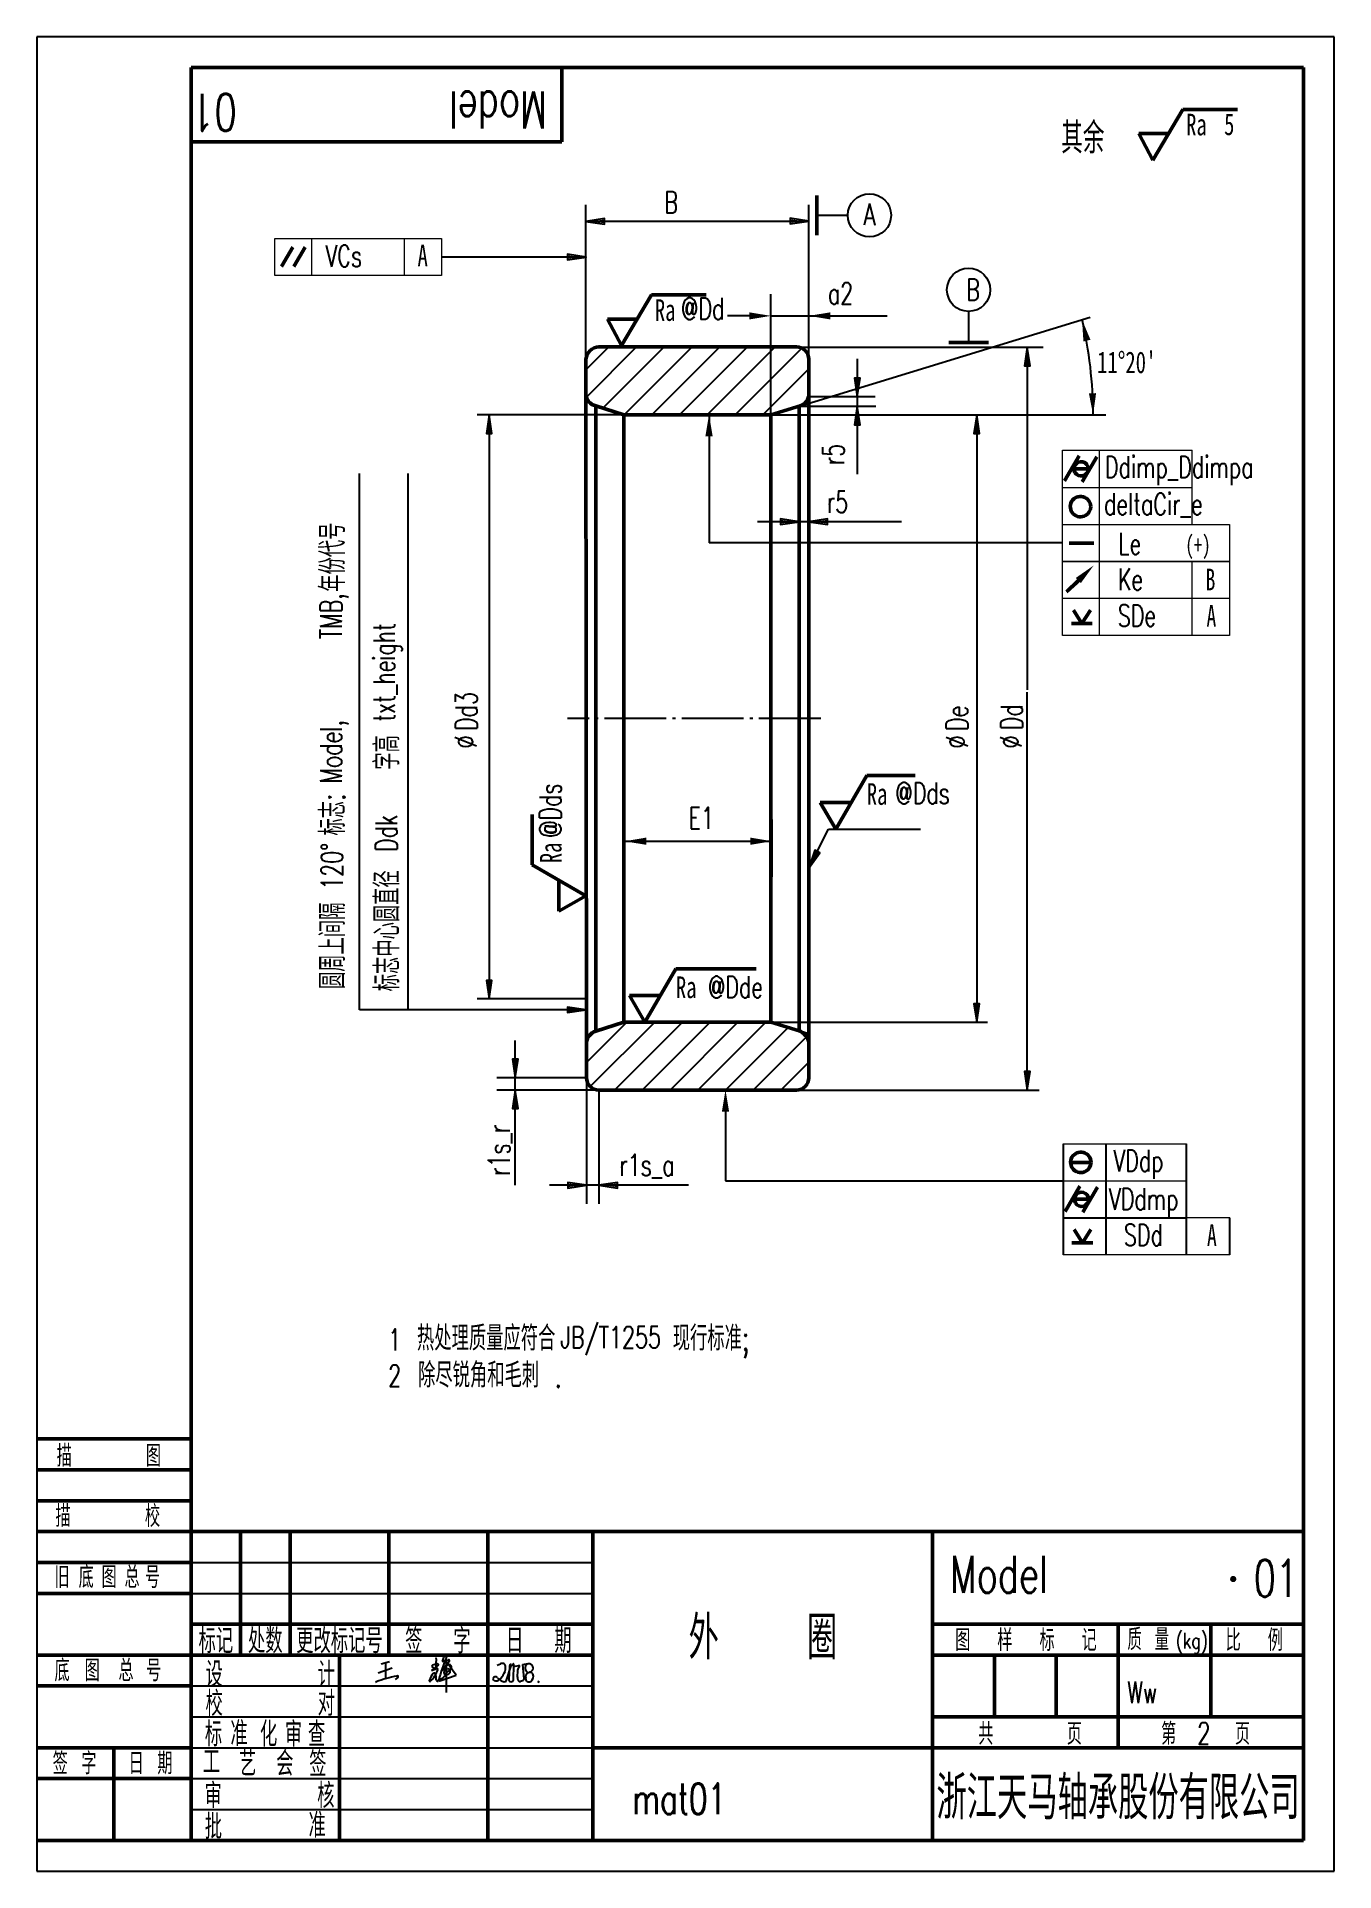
# Model space of a CAD drawing. Extents: x 229 to 439, y -2 to 295.
import ezdxf
from ezdxf.enums import TextEntityAlignment as Align

# ---------------------------------------------------------------- set-up
doc = ezdxf.new("R2010")
doc.units = 0
doc.header["$MEASUREMENT"] = 0
doc.linetypes.add('CENTER', pattern=[12.5, 10, -1, 0.5, -1])
doc.layers.get('0').update_dxf_attribs({"linetype": 'CONTINUOUS'})
doc.layers.get('DEFPOINTS').update_dxf_attribs({"linetype": 'CONTINUOUS'})
doc.layers.add('1', color=7, linetype='CONTINUOUS', lineweight=50)
doc.layers.add('粗实线', color=7, linetype='CONTINUOUS', lineweight=50)
for name, color, linetype in [('2', 7, 'CONTINUOUS'), ('3', 7, 'CENTER'), ('6', 7, 'CONTINUOUS'), ('文字', 7, 'CONTINUOUS'), ('细实线', 7, 'CONTINUOUS')]:
    doc.layers.add(name, color=color, linetype=linetype)
doc.styles.add('HZ', font='txt.shx', dxfattribs={"width": 0.7, "bigfont": 'HZTXT.shx'})
doc.dimstyles.get("Standard").update_dxf_attribs({"dimtxt": 0.18, "dimasz": 0.18, "dimexe": 0.18, "dimexo": 0.0625, "dimgap": 0.09, "dimtad": 0, "dimtih": 1, "dimtoh": 1, "dimdec": 4, "dimzin": 0, "dimdsep": 46, "dimtxsty": 'Standard', "dimcen": 0.09, "dimadec": 0, "dimazin": 0, "dimtfac": 1, "dimtdec": 4, "dimtofl": 0, "dimtmove": 0, "dimatfit": 3, "dimfxl": 0, "dimtolj": 1, "dimtzin": 0, "dimarcsym": 0})

# ---------------------------------------------------------------- blocks, each defined once
blk = doc.blocks.new('BLK', base_point=(1, 0))
for points in [[(0, 0), (1, 0), (0, 0.15), (0, -0.15), (1, 0)], [(0, 0.07), (0.5, 0), (0, -0.07)]]:
    blk.add_lwpolyline(points)
blk = doc.blocks.new('*D23')
at = {"color": 0, "lineweight": -2}
for p, q in [((347.6, 233.67), (347.6, 253.19)), ((353.75, 242.67), (353.75, 253.19)), ((344.1, 249.69), (340.6, 249.69)), ((347.6, 249.69), (353.75, 249.69)), ((357.25, 249.69), (360.75, 249.69))]:
    blk.add_line(p, q, dxfattribs=at)
at = {"color": 0}
for points in [[(344.1, 250.27), (344.1, 249.11), (347.6, 249.69)], [(357.25, 250.27), (357.25, 249.11), (353.75, 249.69)]]:
    blk.add_solid(points, dxfattribs=at)
at = {"layer": 'DEFPOINTS', "color": 0}
for p in [(353.75, 249.69), (353.75, 242.67), (347.6, 233.67)]:
    blk.add_point(p, dxfattribs=at)
blk = doc.blocks.new('*D24')
at = {"color": 0, "lineweight": -2}
for p, q in [((323.93, 158.87), (323.93, 168.14)), ((347.79, 158.87), (347.79, 168.14)), ((327.43, 164.64), (344.29, 164.64))]:
    blk.add_line(p, q, dxfattribs=at)
at = {"color": 0}
for points in [[(327.43, 165.23), (327.43, 164.06), (323.93, 164.64)], [(344.29, 165.23), (344.29, 164.06), (347.79, 164.64)]]:
    blk.add_solid(points, dxfattribs=at)
at = {"layer": 'DEFPOINTS', "color": 0}
for p in [(347.79, 164.64), (323.93, 158.87), (347.79, 158.87)]:
    blk.add_point(p, dxfattribs=at)

msp = doc.modelspace()

# ---------------------------------------------------------------- hatches: boundary and pattern name
at = {"layer": '细实线'}
h = msp.add_hatch(dxfattribs=at)
h.set_pattern_fill('ANSI31', color=256, style=0)
h.set_pattern_definition([(45, (-5023.3776, -1283.479), (-2.245064, 2.245064), [])])
h.paths.add_polyline_path([(353.75129, 132.39416), (352.16559, 133.95785), (347.60114, 135.35619), (335.40718, 135.35619), (335.40068, 135.34494), (335.39419, 135.35619), (323.82969, 135.35619), (319.26524, 133.90312), (317.76417, 132.47468), (317.76887, 126.35511, 0.413763447), (319.76887, 124.35818), (351.75129, 124.35818, 0.414162579), (353.75129, 126.35784)])

# ---------------------------------------------------------------- linework, layer by layer
for p, q in [((347.64068, 249.69163), (366.42172, 249.69163)), ((337.60068, 233.78689), (337.60068, 212.92998)), ((323.93392, 164.64186), (347.46523, 164.64186)), ((340.26244, 120.85818), (340.26244, 109.67283)), ((394.8878, 115.67283), (394.8878, 109.67283)), ((401.8878, 109.67283), (401.8878, 115.67283)), ((414.8878, 109.67283), (414.8878, 115.67283)), ((340.26244, 109.67283), (394.8878, 109.67283)), ((394.8878, 109.67283), (394.8878, 97.67283)), ((401.8878, 97.67283), (401.8878, 109.67283)), ((414.8878, 97.67283), (414.8878, 109.67283)), ((394.8878, 103.67283), (414.8878, 103.67283)), ((284.04608, 29.994), (286.33245, 30.82889)), ((284.54401, 31.47451), (285.89949, 31.86242)), ((285.23261, 31.67157), (285.25694, 29.05062)), ((293.82488, 31.2891), (292.67251, 30.38968)), ((292.67251, 30.38968), (293.53953, 30.70777)), ((293.30906, 30.62002), (292.81519, 31.01488)), ((293.46095, 32.26686), (293.30906, 30.62002)), ((294.63677, 32.50426), (294.39923, 31.87515)), ((294.39923, 31.87515), (294.63677, 31.9345)), ((294.64103, 30.51035), (294.57347, 30.4766)), ((295.58508, 31.93699), (294.64103, 30.51035)), ((296.69695, 29.6631), (295.06345, 31.87077)), ((295.06345, 31.87077), (295.06542, 30.46868)), ((295.06542, 30.46868), (295.06434, 26.83525)), ((295.51018, 31.84632), (295.51018, 31.84632)), ((303.32365, 31.26869), (303.86586, 31.48545)), ((304.74992, 28.67666), (305.62746, 31.30773)), ((305.31117, 31.12235), (305.18341, 28.87879)), ((305.36592, 31.2318), (305.31117, 31.12235)), ((305.62746, 31.30773), (305.4812, 31.35646)), ((305.84045, 31.39596), (305.84045, 31.17707)), ((305.84045, 31.17707), (305.94996, 31.06763)), ((305.93171, 28.80583), (305.98646, 31.43244)), ((305.94996, 31.06763), (306.84426, 31.19532)), ((306.58875, 30.30154), (306.5705, 29.426)), ((306.86251, 30.93995), (306.6435, 30.59338)), ((307.48305, 31.34124), (308.35421, 31.51555)), ((307.68381, 29.0612), (307.48305, 31.34124)), ((253.79054, 27.88661), (318.79049, 27.88661)), ((283.60093, 28.50586), (283.73706, 28.55557)), ((287.27024, 29.30464), (286.79269, 28.93343)), ((294.03599, 28.74105), (296.69695, 29.6631)), ((307.55605, 28.82407), (307.68381, 29.0612)), ((307.93027, 29.24892), (307.91024, 29.01359)), ((309.83744, 28.65991), (310.1112, 28.49575)), ((253.79054, 22.88661), (318.79049, 22.88661)), ((253.79054, 17.88661), (318.79049, 17.88661)), ((253.79054, 12.88661), (318.79049, 12.88661)), ((253.79054, 7.88661), (318.79049, 7.88661))]:
    msp.add_line(p, q)
at = {"lineweight": 20}
msp.add_line((347.04014, 233.66782), (401.7359, 233.66782), dxfattribs=at)
at = {"const_width": 0.5, "flags": 128}
msp.add_lwpolyline([(422.18043, 45.19678, 1), (422.68043, 45.19678, 1)], format="xyb", close=True, dxfattribs=at)
for centre, radius, start, end in [((294.90995, 32.38111), 0.29965, 104.5678325, 155.7329048), ((294.93412, 32.54316), 0.16213, 341.7540804, 127.8769993), ((294.69502, 28.18195), 2.42292, 137.0124048, 164.1275062), ((289.63324, 31.91547), 4.3238, 311.0887327, 341.1893868), ((292.9064, 31.12897), 0.14607, 108.9005078, 231.3566021), ((294.22717, 27.27143), 4.22345, 98.0146679, 108.9005078), ((293.13404, 29.70746), 0.24637, 50.3483882, 149.0956111), ((290.87907, 28.99488), 2.57541, 357.3547718, 20.5080306), ((293.30418, 32.24357), 0.15849, 8.4525573, 82.9455789), ((293.59095, 30.56763), 0.14927, 25.1165159, 110.1466896), ((293.66114, 31.29147), 0.16376, 359.1714359, 98.0146679), ((293.60912, 30.57614), 0.1292, 334.8834841, 25.1165159), ((312.96859, 24.52609), 19.57483, 155.9855785, 167.0616906), ((307.04063, 11.19782), 21.95004, 121.6827134, 126.7739565), ((294.51849, 30.58663), 0.12301, 142.0603178, 296.5518119), ((295.87444, 29.52954), 1.84234, 97.9202994, 142.0603178), ((294.07418, 34.87906), 2.99782, 280.8166613, 287.7523891), ((295.24826, 29.98339), 0.55875, 146.2303749, 188.9941729), ((294.85082, 30.00008), 0.18621, 213.9675398, 354.8577194), ((295.35405, 30.04252), 0.62325, 92.3396666, 156.205066), ((294.62248, 34.57982), 2.58187, 278.1438691, 288.0077035), ((270.63789, 59.90876), 38.611, 309.1906386, 310.6533732), ((295.30529, 30.24416), 0.42174, 299.3725836, 86.8302727), ((295.44371, 31.97838), 0.14785, 296.7181922, 98.9713927), ((295.4725, 30.93075), 0.44869, 315.4460481, 70.7292572), ((301.09945, 31.6945), 3.78708, 312.8995645, 332.460007), ((304.13009, 31.01012), 0.54383, 16.1691007, 119.0694681), ((302.72878, 30.84487), 1.94953, 332.460007, 9.3488615), ((305.45176, 31.26806), 0.09318, 71.5750642, 202.902758), ((305.85622, 31.43163), 0.039, 246.154342, 1.1941956), ((305.94083, 31.43339), 0.04564, 358.8058044, 181.1941956), ((306.98346, 30.37854), 0.40216, 147.7091488, 191.0392829), ((306.85385, 31.12817), 0.06783, 339.2267202, 98.1253977), ((308.90879, 30.34867), 2.12999, 159.2267202, 163.8830539), ((308.66262, 30.76884), 0.81759, 126.6989745, 245.1596607), ((308.5829, 29.38957), 0.68974, 41.1882349, 195.3508845), ((308.4788, 30.67089), 0.81279, 70.3740262, 112.022584), ((307.8071, 31.68292), 1.75416, 293.5900447, 317.5757868), ((308.35267, 30.75339), 0.79113, 341.2844619, 59.7018298), ((308.10703, 29.45698), 1.06748, 307.1571451, 21.2451227), ((291.84654, 6.23863), 23.74467, 101.5909492, 109.9700076), ((287.16556, 29.39445), 0.13793, 319.371577, 130.6622652), ((292.00661, 28.77075), 0.36541, 348.9199235, 11.6616905), ((292.42843, 28.69945), 0.06322, 179.0259282, 317.3946354), ((293.76767, 28.92438), 0.31961, 188.7008982, 224.456308), ((293.64977, 28.8087), 0.15444, 224.456308, 309.5217625), ((293.47022, 29.02634), 0.4366, 309.5217625, 344.3994333), ((293.99229, 28.84549), 0.11321, 215.420078, 292.7068906), ((303.02039, 28.93317), 0.43642, 39.2816282, 162.217783), ((303.01011, 29.15659), 0.41519, 192.5394353, 247.1048652), ((303.14999, 29.48781), 0.77474, 247.1048652, 312.8995645), ((305.31264, 31.18419), 2.77837, 225.2955946, 244.4912331), ((304.43303, 29.12377), 0.54802, 234.6730877, 305.3269123), ((305.46606, 28.8627), 0.28311, 176.7408638, 283.0907307), ((290.98957, 91.11733), 64.19874, 283.0907307, 283.3751901), ((305.8121, 28.77913), 0.12255, 283.3751901, 12.5835602), ((307.92323, 29.3978), 1.35303, 178.8058266, 208.5522016), ((306.97454, 28.88158), 0.27298, 208.5522016, 288.9694749), ((307.72127, 26.70915), 2.02421, 97.8002648, 108.9694749), ((307.42916, 28.84153), 0.12809, 277.8002648, 352.1658628), ((308.43715, 29.08243), 0.53352, 161.8165184, 240.4493659), ((308.4788, 29.37179), 0.81279, 247.977416, 289.6259738)]:
    msp.add_arc(centre, radius, start, end)
for points in [[(398.19121, 245.55492), (399.3271, 245.82112), (397.96057, 249.09569)], [(400.24347, 237.18176), (399.07719, 237.15153), (399.751, 233.66782)], [(337.01735, 230.21684), (338.18402, 230.21684), (337.60068, 233.71684)], [(339.6791, 120.85818), (340.84577, 120.85818), (340.26244, 124.35818)]]:
    msp.add_solid(points)
at = {"layer": '1'}
for p, q in [((433.79054, 289.88661), (253.79054, 289.88661)), ((253.79054, 289.88661), (253.79054, 2.88661)), ((313.79054, 277.88661), (313.79054, 289.88661)), ((433.79054, 2.88661), (433.79054, 289.88661)), ((253.79054, 277.88661), (313.79054, 277.88661)), ((355.03072, 269.17039), (355.03072, 262.77039)), ((376.42262, 245.4014), (382.82262, 245.4014)), ((228.79054, 67.88661), (253.79054, 67.88661)), ((228.79054, 62.88661), (253.79054, 62.88661)), ((228.79054, 57.88661), (253.79054, 57.88661)), ((228.79054, 52.88661), (253.79054, 52.88661)), ((253.79054, 52.88661), (433.79054, 52.88661)), ((261.79054, 52.88661), (261.79054, 32.88661)), ((269.79054, 52.88661), (269.79054, 32.88661)), ((285.79054, 52.88661), (285.79054, 32.88661)), ((301.79054, 52.88661), (301.79054, 32.88661)), ((318.79049, 52.88661), (318.79049, 2.88661)), ((373.79054, 52.88661), (373.79054, 2.88661)), ((228.79054, 47.88661), (253.79054, 47.88661)), ((228.79054, 42.88661), (253.79054, 42.88661)), ((373.79054, 37.88661), (433.79054, 37.88661)), ((403.79054, 37.88661), (403.79054, 17.88661)), ((418.79054, 37.88661), (418.79054, 22.88661)), ((228.79054, 32.88661), (253.79054, 32.88661)), ((373.79054, 32.88661), (433.79054, 32.88661)), ((383.79054, 32.88661), (383.79054, 22.88661)), ((393.79054, 32.88661), (393.79054, 22.88661)), ((228.79054, 27.88661), (253.79054, 27.88661)), ((373.79054, 22.88661), (433.79054, 22.88661)), ((228.79054, 17.88661), (253.79054, 17.88661)), ((241.29054, 17.88661), (241.29054, 2.88661)), ((318.79049, 17.88661), (373.79054, 17.88661)), ((373.79054, 17.88661), (433.79054, 17.88661)), ((228.79054, 12.88661), (253.79054, 12.88661)), ((228.79054, 2.88661), (433.79054, 2.88661))]:
    msp.add_line(p, q, dxfattribs=at)
at = {"layer": '2'}
for p, q in [((438.79054, 294.88661), (228.79054, 294.88661)), ((228.79054, 294.88661), (228.79054, -2.11339)), ((438.79054, -2.11339), (438.79054, 294.88661)), ((317.67948, 242.66582), (317.67948, 267.6548)), ((353.75129, 242.66582), (353.75129, 267.6548)), ((317.67948, 265.04664), (350.75129, 265.04664)), ((355.03072, 265.97039), (360.03072, 265.97039)), ((317.67948, 259.22126), (294.32334, 259.22126)), ((379.62262, 245.4014), (379.62262, 250.4014)), ((350.74198, 244.60332), (391.64778, 244.60332)), ((389.10765, 244.60332), (389.10765, 189.15223)), ((353.75129, 236.62985), (364.51218, 236.62985)), ((323.82969, 233.66782), (300.0998, 233.66782)), ((346.29913, 233.66782), (379.91265, 233.66782)), ((380.92595, 233.66782), (380.92595, 135.35619)), ((302.00794, 230.66782), (302.00794, 139.11655)), ((281.04437, 137.34712), (281.04437, 224.15299)), ((288.90841, 137.34712), (288.90841, 224.15299)), ((394.80649, 212.92998), (337.60068, 212.92998)), ((389.10765, 124.35818), (389.10765, 188.79223)), ((314.67948, 137.34712), (281.04437, 137.34712)), ((317.61698, 139.11655), (300.07852, 139.11655)), ((346.74198, 135.35619), (382.65893, 135.35619)), ((350.74198, 124.35818), (391.03407, 124.35818)), ((421.8878, 97.67283), (421.8878, 103.67283)), ((253.79054, 47.88661), (318.79049, 47.88661)), ((253.79054, 42.88661), (318.79049, 42.88661)), ((228.79054, -2.11339), (438.79054, -2.11339))]:
    msp.add_line(p, q, dxfattribs=at)
at = {"layer": '2', "linetype": 'ByBlock'}
for p, q in [((361.59937, 242.75999), (361.59937, 224.04241)), ((352.16559, 235.06616), (364.57839, 235.06616)), ((368.7709, 216.37296), (345.42485, 216.37296)), ((306.24822, 108.93865), (306.24822, 132.35818)), ((317.76887, 126.35818), (303.24822, 126.35818)), ((317.76887, 126.35818), (317.76887, 105.93865)), ((319.76887, 124.35818), (303.24822, 124.35818)), ((319.76887, 124.35818), (319.76887, 105.93865)), ((334.25401, 108.93865), (311.76887, 108.93865))]:
    msp.add_line(p, q, dxfattribs=at)
at = {"layer": '2'}
for centre in [(363.55642, 265.97355), (379.60658, 253.91493)]:
    msp.add_circle(centre, 3.5, dxfattribs=at)
at = {"layer": '3', "color": 0}
msp.add_line((355.67948, 184.512), (314.67948, 184.512), dxfattribs=at)
at = {"layer": '粗实线', "color": 7}
for p, q in [((409.4076, 274.91266), (414.29313, 283.11971)), ((409.4076, 274.91266), (407.16945, 279.20957)), ((407.1701, 279.20833), (411.96474, 279.20833)), ((323.42927, 244.88037), (328.3148, 253.08742)), ((323.42927, 244.88037), (321.19112, 249.17728)), ((321.19177, 249.17604), (325.98642, 249.17604)), ((319.76887, 244.66582), (351.75129, 244.66582)), ((317.76887, 126.35818), (317.67948, 242.66582)), ((353.75129, 126.35784), (353.75129, 242.66617)), ((319.26524, 235.12089), (323.82969, 233.66782)), ((319.26524, 235.12089), (319.26524, 133.90312)), ((352.33712, 235.11871), (347.60114, 233.66782)), ((352.16559, 235.06616), (352.16559, 133.95785)), ((323.82969, 233.66782), (323.82969, 135.35619)), ((319.26524, 133.90312), (323.82969, 135.35619)), ((352.16559, 133.95785), (347.60114, 135.35619)), ((319.76887, 124.35818), (351.75129, 124.35818))]:
    msp.add_line(p, q, dxfattribs=at)
at = {"layer": '粗实线'}
for p, q in [((414.29313, 283.11971), (423.13872, 283.11971)), ((328.3148, 253.08742), (337.1604, 253.08742)), ((323.82969, 233.66782), (347.60114, 233.66782)), ((347.60114, 233.66782), (347.60114, 135.35619)), ((397.70349, 207.07261), (395.4609, 204.99595)), ((396.58627, 202.03671), (397.95732, 199.90926)), ((399.32837, 202.03671), (397.95732, 199.90926)), ((396.23767, 199.90926), (399.61817, 199.90926)), ((358.11084, 166.6081), (363.11084, 175.26835)), ((363.11084, 175.26835), (370.93998, 175.26835)), ((358.11084, 166.6081), (355.61084, 170.93823)), ((355.61084, 170.93823), (360.61084, 170.93823)), ((308.98672, 160.80371), (308.98672, 168.98236)), ((317.64698, 155.80371), (308.98672, 160.80371)), ((313.31685, 153.30371), (313.31685, 158.30371)), ((317.64698, 155.80371), (313.31685, 153.30371)), ((327.21851, 135.3255), (332.21851, 143.98576)), ((332.21851, 143.98576), (345.21029, 143.98576)), ((324.71851, 139.65563), (329.71851, 139.65563)), ((327.21851, 135.3255), (324.71851, 139.65563)), ((323.82969, 135.35619), (347.60114, 135.35619)), ((396.66758, 101.77956), (398.03863, 99.65211)), ((399.40969, 101.77956), (398.03863, 99.65211)), ((396.31898, 99.65211), (399.69949, 99.65211))]:
    msp.add_line(p, q, dxfattribs=at)
at = {"layer": '粗实线', "lineweight": 50}
for p, q in [((268.42334, 257.67126), (270.22334, 260.78895)), ((270.42334, 257.67126), (272.22334, 260.78895)), ((395.14782, 222.96235), (397.50649, 227.04767)), ((398.00649, 222.82998), (400.35497, 226.89768)), ((396.65649, 224.92998), (398.95649, 224.92998)), ((395.87318, 212.87319), (399.87318, 212.87319)), ((397.3579, 206.84373), (395.4609, 204.99595)), ((396.11739, 112.65482), (399.41739, 112.65482)), ((395.23948, 104.72313), (397.5878, 108.79053)), ((398.0878, 104.57283), (400.44817, 108.66112)), ((396.7378, 106.67283), (399.0378, 106.67283)), ((253.79054, 37.88661), (318.79049, 37.88661)), ((253.79054, 32.88661), (318.79049, 32.88661)), ((277.79049, 2.88661), (277.79049, 32.88661)), ((301.79054, 2.88661), (301.79054, 32.88661))]:
    msp.add_line(p, q, dxfattribs=at)
at = {"layer": '粗实线', "color": 7}
for centre, radius, start, end in [((319.83559, 242.50473), 2.16212, 91.7684918, 175.7272018), ((351.75129, 242.66582), 2, 0.0099735, 90), ((319.67954, 237.07751), 2, 183.7726909, 258.0445791), ((351.75129, 237.03098), 2, 287.032722, 0), ((320.01391, 131.75788), 2.27212, 109.2384069, 171.8966344), ((351.29214, 131.63066), 2.4857, 8.3822849, 69.4277581), ((319.76887, 126.35818), 2, 180, 270), ((351.75129, 126.35818), 2, 270, 359.9900265)]:
    msp.add_arc(centre, radius, start, end, dxfattribs=at)
at = {"layer": '粗实线', "lineweight": 50}
for centre, radius, start, end in [((397.80649, 224.92998), 1.15, 210, 150), ((397.80649, 224.92998), 1.15, 150, 210), ((397.71549, 218.81248), 1.65, 0, 300), ((397.71549, 218.81248), 1.65, 300, 0), ((397.76739, 112.65482), 1.65, 0, 300), ((397.76739, 112.65482), 1.65, 300, 0), ((397.8878, 106.67283), 1.15, 150, 210), ((397.8878, 106.67283), 1.15, 210, 150)]:
    msp.add_arc(centre, radius, start, end, dxfattribs=at)
at = {"layer": '细实线', "color": 7, "linetype": 'Continuous', "lineweight": 20}
for p, q in [((267.32334, 256.22126), (267.32334, 262.22126)), ((267.32334, 262.22126), (294.32334, 262.22126)), ((273.32334, 256.22126), (273.32334, 262.22126)), ((288.32334, 256.22126), (288.32334, 262.22126)), ((294.32334, 262.22126), (294.32334, 256.22126)), ((294.32334, 256.22126), (267.32334, 256.22126)), ((394.80649, 227.92998), (415.80649, 227.92998)), ((394.80649, 197.92998), (394.80649, 227.92998)), ((400.80649, 197.92998), (400.80649, 227.92998)), ((415.80649, 215.92998), (415.80649, 227.92998)), ((394.80649, 221.92998), (415.80649, 221.92998)), ((394.80649, 215.92998), (421.80649, 215.92998)), ((421.80649, 215.92998), (421.80649, 197.92998)), ((421.80649, 209.92998), (394.80649, 209.92998)), ((394.80649, 209.92998), (421.80649, 209.92998)), ((415.80649, 197.92998), (415.80649, 209.92998)), ((421.80649, 203.92998), (394.80649, 203.92998)), ((421.80649, 197.92998), (394.80649, 197.92998)), ((394.8878, 115.67283), (414.8878, 115.67283)), ((394.8878, 109.67283), (414.8878, 109.67283)), ((421.8878, 103.67283), (394.8878, 103.67283)), ((421.8878, 97.67283), (394.8878, 97.67283))]:
    msp.add_line(p, q, dxfattribs=at)
at = {"layer": '细实线'}
for p, q in [((352.08077, 235.04017), (399.26736, 249.49604)), ((317.68078, 240.9705), (321.3761, 244.66582)), ((317.75677, 236.55636), (325.86623, 244.66582)), ((320.43807, 234.74753), (330.35636, 244.66582)), ((323.84849, 233.66782), (334.84649, 244.66582)), ((328.33861, 233.66782), (339.33662, 244.66582)), ((332.82874, 233.66782), (343.82674, 244.66582)), ((337.31887, 233.66782), (348.31687, 244.66582)), ((341.809, 233.66782), (352.61222, 244.47103)), ((346.29913, 233.66782), (353.75129, 241.11998)), ((347.60114, 233.66782), (352.16559, 233.66782)), ((352.16559, 233.66782), (401.8144, 233.66782))]:
    msp.add_line(p, q, dxfattribs=at)
at = {"layer": '细实线', "color": 7}
msp.add_line((353.75129, 133.47206), (352.16559, 133.95785), dxfattribs=at)
at = {"layer": '细实线'}
msp.add_arc((332.76278, 233.66782), 66.99829, 0, 13.3131256, dxfattribs=at)
at = {"layer": '细实线', "color": 0}
msp.add_solid([(396.94962, 207.26037), (399.8577, 209.29344), (397.76619, 206.4271)], dxfattribs=at)

# ---------------------------------------------------------------- block references
at = {"layer": '2', "color": 0, "linetype": 'ByBlock', "xscale": 3, "yscale": 3, "zscale": 3, "rotation": 180}
for p in [(317.67948, 264.99533), (353.75129, 216.37296)]:
    msp.add_blockref('BLK', p, dxfattribs=at)
at = {"layer": '2', "xscale": 3, "yscale": 3, "zscale": 3}
for p in [(353.75129, 265.04664), (317.71171, 259.22126)]:
    msp.add_blockref('BLK', p, dxfattribs=at)
at = {"layer": '2', "linetype": 'ByBlock', "xscale": 3, "yscale": 3, "zscale": 3}
for p, rotation in [((389.10765, 244.60332), 90), ((361.59937, 236.60968), 270), ((361.59937, 235.06616), 90), ((302.00794, 233.66782), 90), ((380.92595, 233.66782), 90), ((302.00794, 139.11655), 270), ((380.92898, 135.33602), 270), ((306.24822, 126.35818), 270), ((389.10463, 124.33802), 270), ((306.24822, 124.35818), 90), ((319.76887, 108.93865), 180)]:
    msp.add_blockref('BLK', p, dxfattribs=dict(at, rotation=rotation))
at = {"layer": '2', "color": 0, "linetype": 'ByBlock', "xscale": 3, "yscale": 3, "zscale": 3}
msp.add_blockref('BLK', (352.16559, 216.37296), dxfattribs=at)
at = {"layer": '2', "color": 0, "xscale": 3, "yscale": 3, "zscale": 3}
msp.add_blockref('BLK', (317.67948, 137.34712), dxfattribs=at)
at = {"layer": '2', "linetype": 'ByBlock', "xscale": 3, "yscale": 3, "zscale": 3}
msp.add_blockref('BLK', (317.76887, 108.93865), dxfattribs=at)

# ---------------------------------------------------------------- texts
for s, height, width, p in [('Ra', 3.5, 0.7, (414.81149, 278.91411)), ('5', 3.5, 0.7, (420.95921, 278.95323)), ('A', 3.5, 0.7, (290.42334, 257.72126)), ('Ra', 3.5, 0.7, (328.83316, 248.88182)), ("11%%d20'", 3.5, 0.7, (400.41243, 240.42007)), ('(+)', 3, 0.666, (414.69316, 211.11789)), ('B', 3.5, 0.666, (417.95831, 205.25919)), ('A', 3.5, 0.666, (418.10342, 199.36273)), ('Ra', 3.5, 0.7, (363.13518, 170.53868)), ('Ra', 3.5, 0.7, (332.24285, 139.25608)), ('A', 3.5, 0.666, (418.18473, 99.10558))]:
    msp.add_text(s, height=height, dxfattribs=dict(width=width)).set_placement(p)
at = {"width": 0.7}
msp.add_text('Ra', height=3.5, rotation=90, dxfattribs=at).set_placement((313.72455, 161.0856))
at = {"layer": '2', "style": 'HZ', "width": 0.7}
for s, height, rotation, p in [('01', 6, 180, (261.16602, 285.62973)), ('圆周上间隔    标志:            年份代号      ', 4, 90, (278.68672, 140.71362)), (' TMB,', 3.5, 90, (278.18911, 195.16839)), ('标志中心圆直径      字高', 4, 90, (287.49944, 140.34191)), ('%%c', 3.5, 90, (299.95164, 179.67809)), ('%%c', 3.5, 90, (379.48558, 179.67809)), ('%%c', 3.5, 90, (388.19298, 179.67809)), ('120%%d', 3.5, 90, (278.31467, 156.79256))]:
    msp.add_text(s, height=height, rotation=rotation, dxfattribs=at).set_placement(p)
at = {"layer": '2', "style": 'HZ'}
for s, height, width, p in [('其余', 4.998, 0.7, (394.59465, 275.98695, 3.57)), ('A', 3.5, 0.7, (362.62569, 264.36507)), ('B', 3.5, 0.7, (379.20644, 252.17307)), ('热处理质量应符合       现行标准;', 4, 0.7, (290.33068, 82.18873)), ('JB/T1255', 3.5, 0.7, (313.53996, 82.60076)), ('1', 3.5, 0.7, (285.66906, 82.18873)), ('2', 3.5, 0.7, (285.66906, 76.38526)), ('描', 3.5, 0.7, (232.01807, 63.38763)), ('图', 3.5, 0.7, (246.45941, 63.38763)), ('描', 3.5, 0.7, (231.82292, 53.62949)), ('校', 3.5, 0.7, (246.30929, 53.62949)), ('底', 3.5, 0.7, (235.57586, 43.74626)), ('总', 3.5, 0.7, (242.99169, 43.74626)), ('01', 6, 0.7, (425.74609, 42.33437)), ('旧', 3.5, 0.7, (231.6728, 43.74626)), ('图', 3.5, 0.7, (239.28378, 43.74626)), ('号', 3.5, 0.7, (246.30929, 43.74626)), ('外   圈', 7, 0.7, (334.29184, 32.20508)), ('图  样  标  记', 3.5, 0.7, (377.43727, 33.54133)), ('质 量', 3.5, 0.666, (405.31417, 33.66643)), ('比  例', 3.5, 0.7, (421.21165, 33.54133)), ('底', 3.5, 0.7, (231.6728, 28.64439)), ('图', 3.5, 0.7, (236.55163, 28.64439)), ('总', 3.5, 0.7, (242.01592, 28.64439)), ('号', 3.5, 0.7, (246.50445, 28.64439)), ('共     页', 3.5, 0.7, (381.17521, 18.38584)), ('第    页', 3.5, 0.7, (410.76345, 18.38584)), ('2', 3.5, 0.7, (416.61804, 18.45733)), ('签 字', 3.5, 0.7, (231.37256, 13.59613)), ('日 期', 3.5, 0.7, (243.66722, 13.59613))]:
    msp.add_text(s, height=height, dxfattribs=dict(at, width=width)).set_placement(p)
at = {"layer": '2', "style": 'HZ', "width": 0.688541}
msp.add_text('(kg)', height=2.5, dxfattribs=at).set_placement((413.16533, 33.97025), (418.32939, 33.97025), align=Align.FIT)
at = {"layer": '2', "insert": (389.53678, 178.65367), "char_height": 0.18, "attachment_point": 5}
msp.add_mtext('\\A1;   ', dxfattribs=at)
at = {"layer": '6', "style": 'HZ', "width": 0.7}
for s, height, rotation, p in [('Model', 6, 180, (311.34561, 286.01967)), ('r5', 3.5, 90, (359.47052, 225.51812)), ('txt_height', 3.5, 90, (286.77549, 184.01486)), ('Dd3', 3.5, 90, (300.05297, 182.50175)), ('De', 3.5, 90, (379.48558, 182.49311)), ('Dd', 3.5, 90, (388.31203, 182.63625)), ('Model, ', 3.5, 90, (278.18911, 173.97305)), ('Ddk', 3.5, 90, (287.13632, 162.936)), ('r1s_r', 3.5, 90, (305.35632, 110.47565))]:
    msp.add_text(s, height=height, rotation=rotation, dxfattribs=at).set_placement(p)
for s, height, p in [('B', 3.5, (330.3588, 266.31092)), ('VCs', 3.5, (275.54637, 257.64253)), ('a2', 3.5, (356.83473, 251.59573)), ('Ddimp_Ddimpa', 3.5, (401.65688, 223.46332)), ('r5', 3.5, (356.65372, 217.80801)), ('deltaCir_e', 3.5, (401.52553, 217.46776)), ('Le', 3.5, (403.84937, 211.06511)), ('Ke', 3.5, (403.74429, 205.27419)), ('SDe', 3.5, (403.74429, 199.4192)), ('E1', 3.5, (334.29804, 166.63413)), ('r1s_a', 3.5, (323.07023, 110.47565)), ('VDdp', 3.5, (403.0488, 111.17318)), ('VDdmp', 3.5, (402.33038, 104.98297)), ('SDd', 3.5, (404.73276, 99.16439)), ('Model', 6, (376.60289, 42.96622)), ('Ww', 3.5, (405.28414, 25.08785)), ('mat01', 5, (325.19782, 7.1218))]:
    msp.add_text(s, height=height, dxfattribs=at).set_placement(p)
for s, p in [('@Dd', (336.55559, 249.11419)), ('@Dds', (372.14257, 170.67695)), ('@Dde', (341.86043, 139.27565))]:
    msp.add_text(s, height=3.5, dxfattribs=at).set_placement(p, align=Align.CENTER)
msp.add_text('@Dds', height=3.5, rotation=90, dxfattribs=at).set_placement((313.67381, 169.58937), align=Align.CENTER)
at = {"layer": '文字', "style": 'HZ', "width": 0.7}
msp.add_text('除尽锐角和毛刺 .', height=4, dxfattribs=at).set_placement((290.50466, 76.2078))
for s, height, p in [('标记', 4, (257.79054, 35.38661)), ('处数', 4, (265.79054, 35.38661)), ('更改标记号', 4, (277.78626, 35.38661)), ('签  字', 4, (293.71521, 35.38661)), ('日  期', 4, (310.05612, 35.38661)), ('设   ', 4, (261.25132, 29.93724)), (' 计', 4, (274.40749, 29.93724)), ('校   ', 4, (261.25132, 25.2577)), (' 对', 4, (274.40749, 25.2577)), ('标   ', 4, (261.15141, 20.29928)), ('准', 4, (261.5304, 20.35381)), ('化   ', 4, (270.06514, 20.29928)), ('审', 4, (270.36277, 20.29928)), ('查', 4, (274.09006, 20.29928)), ('工', 4, (257.06836, 15.60102)), ('艺', 4, (262.93479, 15.52483)), ('会', 4, (268.95172, 15.54864)), ('签', 4, (274.29244, 15.44864)), ('审   ', 4, (261.11166, 10.35054)), (' 核', 4, (274.34442, 10.35054)), ('浙江天马轴承股份有限公司', 7, (403.80116, 10.15778)), ('批   ', 4, (261.12674, 5.32165)), ('准', 4, (274.18201, 5.50108))]:
    msp.add_text(s, height=height, dxfattribs=at).set_placement(p, align=Align.MIDDLE)

# ---------------------------------------------------------------- dimensions: what is measured, and where the dimension line sits
for base, p1, p2, picture, middle in [((353.75129, 249.69163), (347.60114, 233.66782), (353.75129, 242.66617), '*D23', (350.67621, 249.69163)), ((347.79247, 164.64186), (323.93392, 158.87186), (347.79247, 158.87186), '*D24', (335.8632, 164.64186))]:
    dim = msp.add_linear_dim(base=base, p1=p1, p2=p2, text=' ', dimstyle='Standard', override={"dimtxt": 3.5, "dimasz": 3.5, "dimexe": 3.5, "dimexo": 0, "dimgap": 0.625, "dimtad": 1, "dimtih": 0, "dimtoh": 0, "dimzin": 8, "dimlunit": 6, "dimcen": 0.1, "dimtofl": 1})
    dim.commit()
    dim.dimension.update_dxf_attribs({"geometry": picture, "text_midpoint": middle})

# ---------------------------------------------------------------- leaders
msp.add_leader([(353.75129, 160.30859), (356.9482, 166.61982), (371.80957, 166.61982)], dimstyle='Standard', override={"dimtxt": 3.5, "dimasz": 3, "dimexe": 3, "dimexo": 0, "dimgap": 0.09, "dimtad": 0, "dimtih": 0, "dimtoh": 0, "dimtxsty": 'HZ', "dimtmove": 2, "dimldrblk": 'BLK'})

doc.saveas('drawing.dxf')
